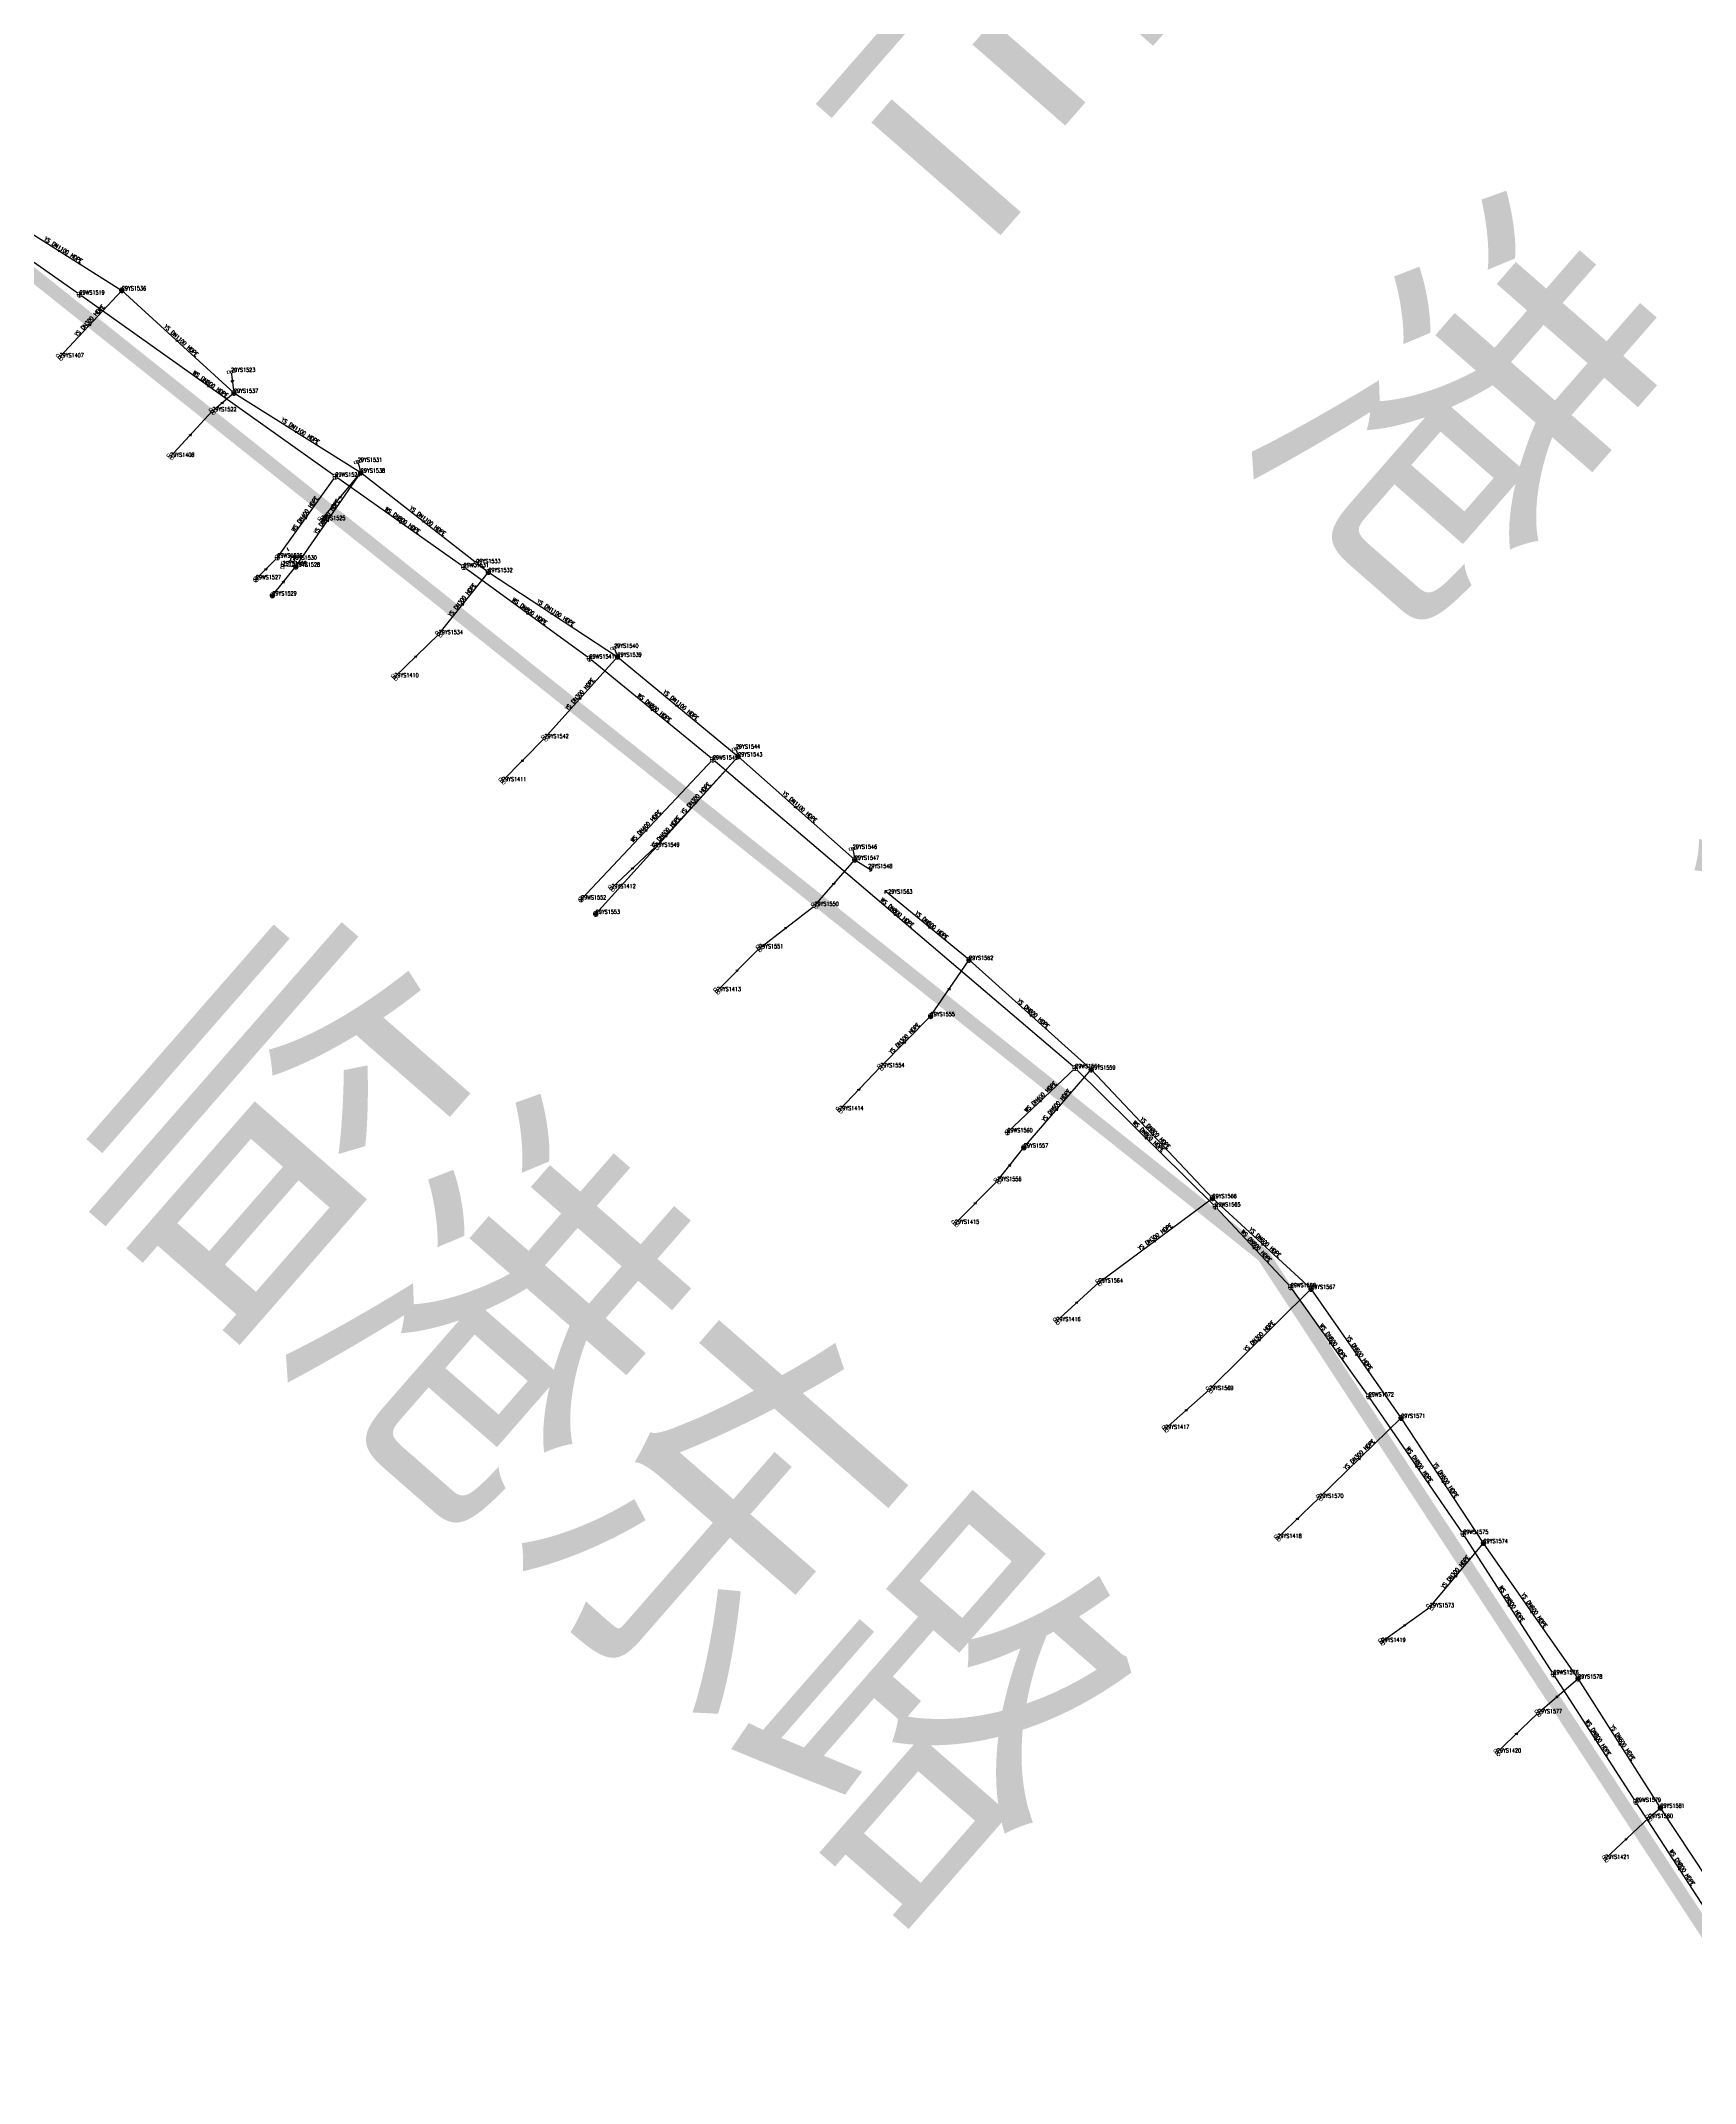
# Model space of a CAD drawing. Extents: x 78813 to 99477, y 2421021 to 2448125.
# Drawn here: x 85392.5 to 85762.3, y 2430223.7 to 2430680.2 of the extents above; entities that cross this region are included whole.
import ezdxf
from ezdxf.enums import TextEntityAlignment as Align

# ---------------------------------------------------------------- set-up
doc = ezdxf.new("R2010")
doc.units = 0
doc.set_wipeout_variables(frame=1)
doc.layers.get('0').update_dxf_attribs({"linetype": 'CONTINUOUS'})
for name, color, linetype in [('DX_WS', 16, 'CONTINUOUS'), ('DX_YS', 42, 'CONTINUOUS'), ('道路', 5, 'CONTINUOUS')]:
    doc.layers.add(name, color=color, linetype=linetype)
for name, color, linetype, true_color in [('WSLINE', 7, 'CONTINUOUS', 0x7f0000), ('YSANNEXE', 7, 'CONTINUOUS', 0xcc9900), ('YSLINE', 7, 'CONTINUOUS', 0xcc9900)]:
    doc.layers.add(name, color=color, linetype=linetype, true_color=true_color)
doc.layers.add('道路名称', color=7, linetype='CONTINUOUS', lineweight=0)
doc.styles.add('CcNameZT', font='txt.SHX', dxfattribs={"width": 0.8, "bigfont": 'HZTXT.SHX'})
doc.styles.get("Standard").update_dxf_attribs({"font": 'txt.shx', "bigfont": 'hztxt.shx'})
doc.styles.add('宋体0.7', font='', dxfattribs={"width": 0.7})
doc.styles.get('宋体0.7').set_extended_font_data('SimSun')

# ---------------------------------------------------------------- blocks, each defined once
blk = doc.blocks.new('PS污水井')
blk.add_lwpolyline([(1, 0), (1, 0.07), (0.99, 0.14), (0.98, 0.21), (0.96, 0.28), (0.94, 0.34), (0.91, 0.41), (0.88, 0.47), (0.85, 0.53), (0.81, 0.59), (0.77, 0.64), (0.72, 0.69), (0.67, 0.74), (0.62, 0.79), (0.56, 0.83), (0.5, 0.87), (0.44, 0.9), (0.37, 0.93), (0.31, 0.95), (0.24, 0.97), (0.17, 0.98), (0.1, 0.99), (0.03, 1), (-0.03, 1), (-0.1, 0.99), (-0.17, 0.98), (-0.24, 0.97), (-0.31, 0.95), (-0.37, 0.93), (-0.44, 0.9), (-0.5, 0.87), (-0.56, 0.83), (-0.62, 0.79), (-0.67, 0.74), (-0.72, 0.69), (-0.77, 0.64), (-0.81, 0.59), (-0.85, 0.53), (-0.88, 0.47), (-0.91, 0.41), (-0.94, 0.34), (-0.96, 0.28), (-0.98, 0.21), (-0.99, 0.14), (-1, 0.07), (-1, 0), (-1, -0.07), (-0.99, -0.14), (-0.98, -0.21), (-0.96, -0.28), (-0.94, -0.34), (-0.91, -0.41), (-0.88, -0.47), (-0.85, -0.53), (-0.81, -0.59), (-0.77, -0.64), (-0.72, -0.69), (-0.67, -0.74), (-0.62, -0.79), (-0.56, -0.83), (-0.5, -0.87), (-0.44, -0.9), (-0.37, -0.93), (-0.31, -0.95), (-0.24, -0.97), (-0.17, -0.98), (-0.1, -0.99), (-0.03, -1), (0.03, -1), (0.1, -0.99), (0.17, -0.98), (0.24, -0.97), (0.31, -0.95), (0.37, -0.93), (0.44, -0.9), (0.5, -0.87), (0.56, -0.83), (0.62, -0.79), (0.67, -0.74), (0.72, -0.69), (0.77, -0.64), (0.81, -0.59), (0.85, -0.53), (0.88, -0.47), (0.91, -0.41), (0.94, -0.34), (0.96, -0.28), (0.98, -0.21), (0.99, -0.14), (1, 0)], close=True)
blk.add_wipeout([(1, 0), (1, 0.07), (0.99, 0.14), (0.98, 0.21), (0.96, 0.28), (0.94, 0.34), (0.91, 0.41), (0.88, 0.47), (0.85, 0.53), (0.81, 0.59), (0.77, 0.64), (0.72, 0.69), (0.67, 0.74), (0.62, 0.79), (0.56, 0.83), (0.5, 0.87), (0.44, 0.9), (0.37, 0.93), (0.31, 0.95), (0.24, 0.97), (0.17, 0.98), (0.1, 0.99), (0.03, 1), (-0.03, 1), (-0.1, 0.99), (-0.17, 0.98), (-0.24, 0.97), (-0.31, 0.95), (-0.37, 0.93), (-0.44, 0.9), (-0.5, 0.87), (-0.56, 0.83), (-0.62, 0.79), (-0.67, 0.74), (-0.72, 0.69), (-0.77, 0.64), (-0.81, 0.59), (-0.85, 0.53), (-0.88, 0.47), (-0.91, 0.41), (-0.94, 0.34), (-0.96, 0.28), (-0.98, 0.21), (-0.99, 0.14), (-1, 0.07), (-1, 0), (-1, -0.07), (-0.99, -0.14), (-0.98, -0.21), (-0.96, -0.28), (-0.94, -0.34), (-0.91, -0.41), (-0.88, -0.47), (-0.85, -0.53), (-0.81, -0.59), (-0.77, -0.64), (-0.72, -0.69), (-0.67, -0.74), (-0.62, -0.79), (-0.56, -0.83), (-0.5, -0.87), (-0.44, -0.9), (-0.37, -0.93), (-0.31, -0.95), (-0.24, -0.97), (-0.17, -0.98), (-0.1, -0.99), (-0.03, -1), (0.03, -1), (0.1, -0.99), (0.17, -0.98), (0.24, -0.97), (0.31, -0.95), (0.37, -0.93), (0.44, -0.9), (0.5, -0.87), (0.56, -0.83), (0.62, -0.79), (0.67, -0.74), (0.72, -0.69), (0.77, -0.64), (0.81, -0.59), (0.85, -0.53), (0.88, -0.47), (0.91, -0.41), (0.94, -0.34), (0.96, -0.28), (0.98, -0.21), (0.99, -0.14)])
for p, q in [((-1, 0), (0, 0)), ((0, 1), (0, 0)), ((0, 0), (0, -1)), ((0, 0), (1, 0))]:
    blk.add_line(p, q)
blk = doc.blocks.new('LX')
for p, q in [((-0.866, 0.5), (0, 0)), ((0, 0), (-0.866, -0.5))]:
    blk.add_line(p, q)
blk = doc.blocks.new('PS出水口')
for points in [[(0, 0), (1.97, 0)], [(1.15, -0.88), (1.97, 0), (1.11, 0.93)]]:
    blk.add_lwpolyline(points)
blk = doc.blocks.new('PS雨水井')
blk.add_lwpolyline([(1, 0), (1, 0.07), (0.99, 0.14), (0.98, 0.21), (0.96, 0.28), (0.94, 0.34), (0.91, 0.41), (0.88, 0.47), (0.85, 0.53), (0.81, 0.59), (0.77, 0.64), (0.72, 0.69), (0.67, 0.74), (0.62, 0.79), (0.56, 0.83), (0.5, 0.87), (0.44, 0.9), (0.37, 0.93), (0.31, 0.95), (0.24, 0.97), (0.17, 0.98), (0.1, 0.99), (0.03, 1), (-0.03, 1), (-0.1, 0.99), (-0.17, 0.98), (-0.24, 0.97), (-0.31, 0.95), (-0.37, 0.93), (-0.44, 0.9), (-0.5, 0.87), (-0.56, 0.83), (-0.62, 0.79), (-0.67, 0.74), (-0.72, 0.69), (-0.77, 0.64), (-0.81, 0.59), (-0.85, 0.53), (-0.88, 0.47), (-0.91, 0.41), (-0.94, 0.34), (-0.96, 0.28), (-0.98, 0.21), (-0.99, 0.14), (-1, 0.07), (-1, 0), (-1, -0.07), (-0.99, -0.14), (-0.98, -0.21), (-0.96, -0.28), (-0.94, -0.34), (-0.91, -0.41), (-0.88, -0.47), (-0.85, -0.53), (-0.81, -0.59), (-0.77, -0.64), (-0.72, -0.69), (-0.67, -0.74), (-0.62, -0.79), (-0.56, -0.83), (-0.5, -0.87), (-0.44, -0.9), (-0.37, -0.93), (-0.31, -0.95), (-0.24, -0.97), (-0.17, -0.98), (-0.1, -0.99), (-0.03, -1), (0.03, -1), (0.1, -0.99), (0.17, -0.98), (0.24, -0.97), (0.31, -0.95), (0.37, -0.93), (0.44, -0.9), (0.5, -0.87), (0.56, -0.83), (0.62, -0.79), (0.67, -0.74), (0.72, -0.69), (0.77, -0.64), (0.81, -0.59), (0.85, -0.53), (0.88, -0.47), (0.91, -0.41), (0.94, -0.34), (0.96, -0.28), (0.98, -0.21), (0.99, -0.14), (1, 0)], close=True)
blk.add_wipeout([(1, 0), (1, 0.07), (0.99, 0.14), (0.98, 0.21), (0.96, 0.28), (0.94, 0.34), (0.91, 0.41), (0.88, 0.47), (0.85, 0.53), (0.81, 0.59), (0.77, 0.64), (0.72, 0.69), (0.67, 0.74), (0.62, 0.79), (0.56, 0.83), (0.5, 0.87), (0.44, 0.9), (0.37, 0.93), (0.31, 0.95), (0.24, 0.97), (0.17, 0.98), (0.1, 0.99), (0.03, 1), (-0.03, 1), (-0.1, 0.99), (-0.17, 0.98), (-0.24, 0.97), (-0.31, 0.95), (-0.37, 0.93), (-0.44, 0.9), (-0.5, 0.87), (-0.56, 0.83), (-0.62, 0.79), (-0.67, 0.74), (-0.72, 0.69), (-0.77, 0.64), (-0.81, 0.59), (-0.85, 0.53), (-0.88, 0.47), (-0.91, 0.41), (-0.94, 0.34), (-0.96, 0.28), (-0.98, 0.21), (-0.99, 0.14), (-1, 0.07), (-1, 0), (-1, -0.07), (-0.99, -0.14), (-0.98, -0.21), (-0.96, -0.28), (-0.94, -0.34), (-0.91, -0.41), (-0.88, -0.47), (-0.85, -0.53), (-0.81, -0.59), (-0.77, -0.64), (-0.72, -0.69), (-0.67, -0.74), (-0.62, -0.79), (-0.56, -0.83), (-0.5, -0.87), (-0.44, -0.9), (-0.37, -0.93), (-0.31, -0.95), (-0.24, -0.97), (-0.17, -0.98), (-0.1, -0.99), (-0.03, -1), (0.03, -1), (0.1, -0.99), (0.17, -0.98), (0.24, -0.97), (0.31, -0.95), (0.37, -0.93), (0.44, -0.9), (0.5, -0.87), (0.56, -0.83), (0.62, -0.79), (0.67, -0.74), (0.72, -0.69), (0.77, -0.64), (0.81, -0.59), (0.85, -0.53), (0.88, -0.47), (0.91, -0.41), (0.94, -0.34), (0.96, -0.28), (0.98, -0.21), (0.99, -0.14)])
for p, q in [((-1, 0), (0, 0)), ((-0.88, 0.48), (0, 0.47)), ((0, 1), (0, 0)), ((0, 0.47), (0.88, 0.47)), ((0, 0), (0, -1)), ((0, 0), (1, 0)), ((-0.88, -0.48), (0, -0.48)), ((0, -0.48), (0.88, -0.48))]:
    blk.add_line(p, q)
blk = doc.blocks.new('PS雨篦')
blk.add_lwpolyline([(-1.5, 0.5), (0, 0.5), (1.5, 0.5), (1.5, -0.5), (0, -0.5), (-1.5, -0.5)], close=True)
blk.add_wipeout([(-1.5, 0.5), (0, 0.5), (1.5, 0.5), (1.5, -0.5), (0, -0.5), (-1.5, -0.5)])
for p, q in [((-0.51, -0.5), (-0.51, 0.5)), ((0.49, -0.5), (0.49, 0.5))]:
    blk.add_line(p, q)
blk = doc.blocks.new('PS预留口')
blk.add_lwpolyline([(4.2, 0), (5.8, 0)])
blk.add_wipeout([(1, 0), (1, 0.07), (0.99, 0.14), (0.98, 0.21), (0.96, 0.28), (0.94, 0.34), (0.91, 0.41), (0.88, 0.47), (0.85, 0.53), (0.81, 0.59), (0.77, 0.64), (0.72, 0.69), (0.67, 0.74), (0.62, 0.79), (0.56, 0.83), (0.5, 0.87), (0.44, 0.9), (0.37, 0.93), (0.31, 0.95), (0.24, 0.97), (0.17, 0.98), (0.1, 0.99), (0.03, 1), (-0.03, 1), (-0.1, 0.99), (-0.17, 0.98), (-0.24, 0.97), (-0.31, 0.95), (-0.37, 0.93), (-0.44, 0.9), (-0.5, 0.87), (-0.56, 0.83), (-0.62, 0.79), (-0.67, 0.74), (-0.72, 0.69), (-0.77, 0.64), (-0.81, 0.59), (-0.85, 0.53), (-0.88, 0.47), (-0.91, 0.41), (-0.94, 0.34), (-0.96, 0.28), (-0.98, 0.21), (-0.99, 0.14), (-1, 0.07), (-1, 0), (-1, -0.07), (-0.99, -0.14), (-0.98, -0.21), (-0.96, -0.28), (-0.94, -0.34), (-0.91, -0.41), (-0.88, -0.47), (-0.85, -0.53), (-0.81, -0.59), (-0.77, -0.64), (-0.72, -0.69), (-0.67, -0.74), (-0.62, -0.79), (-0.56, -0.83), (-0.5, -0.87), (-0.44, -0.9), (-0.37, -0.93), (-0.31, -0.95), (-0.24, -0.97), (-0.17, -0.98), (-0.1, -0.99), (-0.03, -1), (0.03, -1), (0.1, -0.99), (0.17, -0.98), (0.24, -0.97), (0.31, -0.95), (0.37, -0.93), (0.44, -0.9), (0.5, -0.87), (0.56, -0.83), (0.62, -0.79), (0.67, -0.74), (0.72, -0.69), (0.77, -0.64), (0.81, -0.59), (0.85, -0.53), (0.88, -0.47), (0.91, -0.41), (0.94, -0.34), (0.96, -0.28), (0.98, -0.21), (0.99, -0.14)])
blk.add_line((1, 0), (2.6, 0))
blk.add_lwpolyline([(1, 0), (1, 0.07), (0.99, 0.14), (0.98, 0.21), (0.96, 0.28), (0.94, 0.34), (0.91, 0.41), (0.88, 0.47), (0.85, 0.53), (0.81, 0.59), (0.77, 0.64), (0.72, 0.69), (0.67, 0.74), (0.62, 0.79), (0.56, 0.83), (0.5, 0.87), (0.44, 0.9), (0.37, 0.93), (0.31, 0.95), (0.24, 0.97), (0.17, 0.98), (0.1, 0.99), (0.03, 1), (-0.03, 1), (-0.1, 0.99), (-0.17, 0.98), (-0.24, 0.97), (-0.31, 0.95), (-0.37, 0.93), (-0.44, 0.9), (-0.5, 0.87), (-0.56, 0.83), (-0.62, 0.79), (-0.67, 0.74), (-0.72, 0.69), (-0.77, 0.64), (-0.81, 0.59), (-0.85, 0.53), (-0.88, 0.47), (-0.91, 0.41), (-0.94, 0.34), (-0.96, 0.28), (-0.98, 0.21), (-0.99, 0.14), (-1, 0.07), (-1, 0), (-1, -0.07), (-0.99, -0.14), (-0.98, -0.21), (-0.96, -0.28), (-0.94, -0.34), (-0.91, -0.41), (-0.88, -0.47), (-0.85, -0.53), (-0.81, -0.59), (-0.77, -0.64), (-0.72, -0.69), (-0.67, -0.74), (-0.62, -0.79), (-0.56, -0.83), (-0.5, -0.87), (-0.44, -0.9), (-0.37, -0.93), (-0.31, -0.95), (-0.24, -0.97), (-0.17, -0.98), (-0.1, -0.99), (-0.03, -1), (0.03, -1), (0.1, -0.99), (0.17, -0.98), (0.24, -0.97), (0.31, -0.95), (0.37, -0.93), (0.44, -0.9), (0.5, -0.87), (0.56, -0.83), (0.62, -0.79), (0.67, -0.74), (0.72, -0.69), (0.77, -0.64), (0.81, -0.59), (0.85, -0.53), (0.88, -0.47), (0.91, -0.41), (0.94, -0.34), (0.96, -0.28), (0.98, -0.21), (0.99, -0.14), (1, 0)], close=True)
for points in [[(0, 1), (0, 2)], [(0, -2), (0, -1)]]:
    blk.add_lwpolyline(points)

msp = doc.modelspace()

# ---------------------------------------------------------------- linework, layer by layer
at = {"layer": 'WSLINE'}
for p, q in [((85401.14, 2430623.52), (85372.67, 2430643.48)), ((85458.32, 2430582.83), (85401.14, 2430623.52)), ((85445.38, 2430564.77), (85458.32, 2430582.83)), ((85487.01, 2430562.62), (85458.32, 2430582.83)), ((85440.56, 2430559.89), (85445.38, 2430564.77)), ((85515.13, 2430542.17), (85487.01, 2430562.62)), ((85542.71, 2430519.59), (85515.13, 2430542.17)), ((85513.24, 2430488.33), (85542.71, 2430519.59)), ((85623.69, 2430450.62), (85542.71, 2430519.59)), ((85608.56, 2430436.27), (85623.69, 2430450.62)), ((85655.02, 2430419.68), (85623.69, 2430450.62)), ((85671.88, 2430401.65), (85655.02, 2430419.68)), ((85689.32, 2430377.23), (85671.88, 2430401.65)), ((85710.43, 2430346.5), (85689.32, 2430377.23)), ((85730.61, 2430315.12), (85710.43, 2430346.5)), ((85749.03, 2430286.62), (85730.61, 2430315.12)), ((85768.15, 2430257.11), (85749.03, 2430286.62))]:
    msp.add_line(p, q, dxfattribs=at)
at = {"layer": 'YSLINE'}
for p, q in [((85410.6, 2430624.47), (85435.66, 2430601.56)), ((85435.01, 2430606.25), (85435.66, 2430601.56)), ((85430.81, 2430597.43), (85435.66, 2430601.56)), ((85421.41, 2430587.26), (85430.81, 2430597.43)), ((85463.36, 2430586.16), (85464.02, 2430583.73)), ((85448.78, 2430564.27), (85449.49, 2430562.72)), ((85489.84, 2430563.51), (85492.53, 2430561.49)), ((85471.52, 2430537.97), (85481.43, 2430547.6)), ((85520.66, 2430544.58), (85521.39, 2430542.58)), ((85495.58, 2430514.76), (85505.07, 2430524.36)), ((85547.86, 2430522.04), (85548.35, 2430520.3)), ((85548.35, 2430520.3), (85574.45, 2430497.19)), ((85520.04, 2430490.82), (85529.85, 2430500.11)), ((85565.42, 2430486.88), (85574.45, 2430497.19)), ((85574, 2430499.65), (85574.45, 2430497.19)), ((85574.45, 2430497.19), (85577.43, 2430495.34)), ((85599.97, 2430474.81), (85581.89, 2430489.62)), ((85553.02, 2430477.39), (85565.42, 2430486.88)), ((85543.57, 2430467.84), (85553.02, 2430477.39)), ((85591.39, 2430462.23), (85599.97, 2430474.81)), ((85580.13, 2430450.8), (85591.39, 2430462.23)), ((85570.96, 2430441.21), (85580.13, 2430450.8)), ((85606.28, 2430425.38), (85612.23, 2430432.88)), ((85596.81, 2430415.83), (85606.28, 2430425.38)), ((85619.49, 2430394.05), (85628.96, 2430402.71)), ((85643.79, 2430369.97), (85653.65, 2430378.67)), ((85678.26, 2430354.57), (85696.54, 2430372.42)), ((85668.9, 2430345.59), (85678.26, 2430354.57)), ((85692.16, 2430322.35), (85702.97, 2430330.1)), ((85717.95, 2430297.64), (85727.12, 2430306.41)), ((85742.16, 2430273.88), (85751.9, 2430283)), ((85751.9, 2430283), (85754.52, 2430285.3)), ((85774.05, 2430255.73), (85754.52, 2430285.3))]:
    msp.add_line(p, q, dxfattribs=at)

# ---------------------------------------------------------------- block references
at = {"layer": 'DX_WS', "yscale": 0.5, "zscale": 0.5}
for p, xscale, rotation in [((85429.73, 2430603.18), 0.5000000000509134, 144.3853643634343), ((85451.85, 2430573.8), 0.5000000000818291, 54.43099054427516), ((85472.66, 2430572.73), 0.500000000036297, 144.9583221621669), ((85501.07, 2430552.39), 0.5000000000068299, 143.8124065758722), ((85528.92, 2430530.88), 0.5000000000554489, 140.9476175954953), ((85527.97, 2430503.96), 0.5000000000947901, 46.40958141678438), ((85583.2, 2430485.1), 0.4999999998854767, 139.8017020277267), ((85616.12, 2430443.45), 0.4999999999814238, 43.54479242712766), ((85639.36, 2430435.15), 0.4999999998398526, 135.2180396689959), ((85663.45, 2430410.66), 0.4999999998945014, 132.9262084811088), ((85680.6, 2430389.44), 0.4999999999255409, 125.4777571392447), ((85699.87, 2430361.87), 0.5000000001079159, 124.3318415358589), ((85720.52, 2430330.81), 0.499999999971623, 122.6129681604622), ((85739.82, 2430300.87), 0.499999999971623, 122.6129681604622), ((85758.59, 2430271.87), 0.4999999999502592, 123.1859259576093)]:
    msp.add_blockref('LX', p, dxfattribs=dict(at, xscale=xscale, rotation=rotation))
at = {"layer": 'DX_YS', "yscale": 0.5, "zscale": 0.5}
for p, xscale, rotation in [((85577.43, 2430495.34, 2.3), 0.5000000001104102, 328.1018214467119), ((85581.89, 2430489.62, 2.17), 0.4999999998972161, 140.6652316098309)]:
    msp.add_blockref('PS出水口', p, dxfattribs=dict(at, xscale=xscale, rotation=rotation))
at = {"layer": 'YSANNEXE'}
for p, xscale, yscale, zscale, rotation in [((85396.87, 2430633.1), 0.5000000001151351, 0.5, 0.5, 327.7318587926563), ((85403.64, 2430616.98), 0.5000000000658894, 0.5, 0.5, 46.98253920664027), ((85423.13, 2430613.01), 0.4999999999256761, 0.5, 0.5, 317.4186185119841), ((85426.11, 2430592.34), 0.5000000000658894, 0.5, 0.5, 46.98253920664027), ((85449.84, 2430592.64), 0.5000000001151351, 0.5, 0.5, 327.7318587926563), ((85459.59, 2430578.43), 0.5000000000087907, 0.5, 0.5, 49.84732817702908), ((85478.28, 2430572.61), 0.4999999999654123, 0.5, 0.5, 322.0022808685885), ((85486.98, 2430554.55), 0.5000000001003929, 0.5, 0.5, 51.56620157030893), ((85506.96, 2430552.04), 0.5000000000044065, 0.5, 0.5, 326.5859432222952), ((85476.48, 2430542.79), 0.5000000000362423, 0.5, 0.5, 44.11775023038089), ((85513.23, 2430533.47), 0.5000000000436156, 0.5, 0.5, 48.12845479608112), ((85534.87, 2430531.44), 0.5000000000007491, 0.5000000000007491, 0.5000000000007491, 320.2834074789125), ((85500.33, 2430519.56), 0.499999999860744, 0.5, 0.5, 45.26366580035281), ((85539.1, 2430510.21), 0.4999999998621667, 0.5, 0.5, 47.55549698130921), ((85561.4, 2430508.75), 0.4999999998866608, 0.5, 0.5, 318.5645341074481), ((85524.95, 2430495.46), 0.4999999999814238, 0.5, 0.5, 43.54479242712766), ((85569.94, 2430492.04), 0.500000000158134, 0.5, 0.5, 48.70141260181136), ((85559.22, 2430482.14), 0.4999999999545856, 0.5, 0.5, 37.24225667706888), ((85590.93, 2430482.21), 0.5000000000554489, 0.5, 0.5, 140.9476175954953), ((85548.3, 2430472.62), 0.499999999860744, 0.5, 0.5, 45.26366580035281), ((85595.68, 2430468.52), 0.499999999832394, 0.5, 0.5, 55.57690611497817), ((85613.62, 2430462.55), 0.4999999998782457, 0.5, 0.5, 138.082828643291), ((85585.76, 2430456.51), 0.499999999860744, 0.5, 0.5, 45.26366580035281), ((85575.55, 2430446.01), 0.5000000000947901, 0.5, 0.5, 46.40958141678438), ((85619.75, 2430441.59), 0.5000000000786358, 0.5, 0.5, 49.27437038812209), ((85640.83, 2430435.92), 0.4999999998977985, 0.5, 0.5, 133.4991662763766), ((85609.25, 2430429.13), 0.5000000001003929, 0.5, 0.5, 51.56620157030893), ((85601.54, 2430420.61), 0.499999999860744, 0.5, 0.5, 45.26366580035281), ((85641.67, 2430412.13), 0.4999999998630701, 0.5, 0.5, 36.66929886726163), ((85665.4, 2430411.4), 0.500000000145689, 0.5, 0.5, 137.509870812667), ((85624.22, 2430398.38), 0.4999999999589321, 0.5, 0.5, 42.39887683438521), ((85665.03, 2430389.96), 0.4999999998802595, 0.5, 0.5, 44.69070800721386), ((85686.48, 2430386.84), 0.5000000001583924, 0.5, 0.5, 124.9047993261661), ((85648.72, 2430374.32), 0.4999999998787904, 0.5, 0.5, 41.25296123318996), ((85687.4, 2430363.5), 0.5000000000362423, 0.5, 0.5, 44.11775023038089), ((85705.76, 2430358.44), 0.4999999999502592, 0.5, 0.5, 123.1859259576093), ((85673.58, 2430350.08), 0.4999999999814238, 0.5, 0.5, 43.54479242712766), ((85708.97, 2430337.28), 0.5000000000087907, 0.5, 0.5, 49.84732817702908), ((85725.54, 2430329.31), 0.5000000001583924, 0.5, 0.5, 124.9047993261661), ((85697.57, 2430326.23), 0.4999999999741467, 0.5, 0.5, 35.52338329475418), ((85731.61, 2430310.29), 0.4999999999234024, 0.5, 0.5, 40.68000344484277), ((85722.53, 2430302.02), 0.4999999999814238, 0.5, 0.5, 43.54479242712766), ((85745.32, 2430299.74), 0.499999999971623, 0.5, 0.5, 122.6129681604622), ((85747.03, 2430278.44), 0.4999999998393814, 0.5, 0.5, 42.97183461574548)]:
    msp.add_blockref('LX', p, dxfattribs=dict(at, xscale=xscale, yscale=yscale, zscale=zscale, rotation=rotation))

# ---------------------------------------------------------------- texts
at = {"layer": 'DX_WS', "style": 'CcNameZT', "width": 0.8}
for s, rotation, p in [(' WS DN800 HDPE', 324.5612, (85429.87, 2430603.38, 0.28)), (' WS DN400 HDPE', 54.3922, (85451.64, 2430573.95, 0.84)), (' WS DN800 HDPE', 324.8304, (85472.81, 2430572.93, 0.35)), (' WS DN800 HDPE', 323.9726, (85501.22, 2430552.59, 0.17)), (' WS DN800 HDPE', 320.6996, (85529.08, 2430531.07, 0.08)), (' WS DN400 HDPE', 46.6759, (85527.79, 2430504.13, 1.53)), (' WS DN800 HDPE', 319.578, (85583.36, 2430485.29, 0.06)), (' WS DN400 HDPE', 43.4765, (85615.95, 2430443.63, 1.05)), (' WS DN800 HDPE', 315.369, (85639.53, 2430435.33, -0.23)), (' WS DN800 HDPE', 313.0566, (85663.63, 2430410.83, 0.9)), (' WS DN800 HDPE', 305.5375, (85680.8, 2430389.58, 1.07)), (' WS DN800 HDPE', 304.4913, (85700.08, 2430362.01, 1.01)), (' WS DN800 HDPE', 302.7401, (85720.73, 2430330.94, 1.03)), (' WS DN800 HDPE', 302.8771, (85740.03, 2430301, 1.06)), (' WS DN800 HDPE', 302.9489, (85758.8, 2430272, 1.07))]:
    msp.add_text(s, height=0.9, rotation=rotation, dxfattribs=at).set_placement(p, align=Align.CENTER)
at = {"layer": 'DX_YS', "style": 'CcNameZT', "width": 0.8}
for s, rotation, p in [(' YS DN1100 HDPE', 327.8605, (85397, 2430633.31, 2.24)), (' YS DN1100 HDPE', 317.5668, (85423.3, 2430613.2, 2.53)), (' YS DN1100 HDPE', 327.8535, (85449.98, 2430592.86, 2.05)), (' YS DN1100 HDPE', 322.0376, (85478.43, 2430572.81, 2.09)), (' YS DN300 HDPE', 51.3724, (85486.78, 2430554.7, 4.05)), (' YS DN1100 HDPE', 326.7728, (85507.1, 2430552.25, 2.23)), (' YS DN300 HDPE', 48.1611, (85513.05, 2430533.64, 3.97)), (' YS DN1100 HDPE', 320.4226, (85535.03, 2430531.64, 1.91)), (' YS DN300 HDPE', 47.5173, (85538.92, 2430510.37, 3.87)), (' YS DN1100 HDPE', 318.4803, (85561.57, 2430508.94, 2.06)), (' YS DN800 HDPE', 320.6652, (85591.09, 2430482.41, 2.73)), (' YS DN800 HDPE', 318.0919, (85613.79, 2430462.74, 2.46)), (' YS DN600 HDPE', 49.1735, (85619.56, 2430441.75, 2.87)), (' YS DN800 HDPE', 313.3214, (85641.01, 2430436.09, 2.62)), (' YS DN300 HDPE', 36.5299, (85641.52, 2430412.33, 3.74)), (' YS DN600 HDPE', 317.3528, (85665.57, 2430411.59, 2.49)), (' YS DN300 HDPE', 44.7638, (85664.86, 2430390.14, 4)), (' YS DN600 HDPE', 304.907, (85686.68, 2430386.98, 2.6)), (' YS DN300 HDPE', 44.3276, (85687.23, 2430363.68, 4.01)), (' YS DN600 HDPE', 303.3907, (85705.96, 2430358.58, 2.68)), (' YS DN300 HDPE', 50.0995, (85708.78, 2430337.44, 3.99)), (' YS DN600 HDPE', 304.9113, (85725.75, 2430329.46, 2.7)), (' YS DN600 HDPE', 302.5309, (85745.53, 2430299.87, 2.74))]:
    msp.add_text(s, height=0.9, rotation=rotation, dxfattribs=at).set_placement(p, align=Align.CENTER)
at = {"layer": 'DX_YS', "width": 0.8}
for s, p in [('29YS1548', (85577.43, 2430495.34, 2.3)), ('29YS1563', (85581.89, 2430489.62, 2.17))]:
    msp.add_text(s, height=0.9, dxfattribs=at).set_placement(p)

# ---------------------------------------------------------------- next in the draw order: block references
at = {"layer": 'DX_WS', "xscale": 0.5, "yscale": 0.5, "zscale": 0.5}
for p in [(85401.14, 2430623.52, 0.07), (85458.32, 2430582.83, 0.28), (85445.38, 2430564.77, 0.84), (85440.56, 2430559.89, 1.42), (85487.01, 2430562.62, 0.35), (85515.13, 2430542.17, 0.17), (85542.71, 2430519.59, 0.08), (85513.24, 2430488.33, 1.53), (85623.69, 2430450.62, 0.06), (85608.56, 2430436.27, 1.05), (85655.02, 2430419.68, -0.23), (85671.88, 2430401.65, 0.9), (85689.32, 2430377.23, 1.07), (85710.43, 2430346.5, 1.01), (85730.61, 2430315.12, 1.03), (85749.03, 2430286.62, 1.06)]:
    msp.add_blockref('PS污水井', p, dxfattribs=at)
at = {"layer": 'DX_YS', "yscale": 0.5, "zscale": 0.5}
for p, xscale, rotation in [((85435.01, 2430606.25, 3.58), 0.5000000000221545, 187.937072987205), ((85430.81, 2430597.43, 3.46), 0.4999999999111287, 310.3799485241065), ((85421.41, 2430587.26, 3.67), 0.4999999999474863, 317.2452265217039), ((85471.52, 2430537.97, 4.48), 0.500000000002357, 314.1760579246773), ((85495.58, 2430514.76, 3.93), 0.4999999999477396, 315.3151881536849), ((85565.42, 2430486.88, 3.63), 0.4999999998892434, 318.7940254159816), ((85553.02, 2430477.39, 3.93), 0.5000000000333955, 307.4168486825539), ((85543.57, 2430467.84, 3.97), 0.4999999998863857, 315.3015539624474), ((85580.13, 2430450.8, 4), 0.5000000001646118, 315.4319647390313), ((85570.96, 2430441.21, 3.89), 0.5000000000929337, 316.2890444242231), ((85606.28, 2430425.38, 3.77), 0.500000000042545, 321.5756410024096), ((85596.81, 2430415.83, 3.87), 0.4999999999196825, 315.2229865607453), ((85619.49, 2430394.05, 3.92), 0.4999999998422541, 312.469847010432), ((85643.79, 2430369.97, 4.11), 0.4999999999189365, 311.4330825493484), ((85678.26, 2430354.57, 4.01), 0.4999999998901805, 314.3276047716288), ((85668.9, 2430345.59, 3.99), 0.5000000001286741, 313.819519173979), ((85692.16, 2430322.35, 4.07), 0.500000000173086, 305.6618721896385), ((85717.95, 2430297.64, 4.04), 0.5000000001525754, 313.7062484192825), ((85742.16, 2430273.88, 4.14), 0.5000000000013588, 313.1441651498133)]:
    msp.add_blockref('PS雨篦', p, dxfattribs=dict(at, xscale=xscale, rotation=rotation))
at = {"layer": 'DX_YS', "xscale": 0.5, "yscale": 0.5, "zscale": 0.5}
for p in [(85574.45, 2430497.19, 2.31), (85591.39, 2430462.23, 2.64)]:
    msp.add_blockref('PS雨水井', p, dxfattribs=at)

# ---------------------------------------------------------------- next in the draw order: linework, layer by layer
at = {"layer": 'YSLINE'}
for p, q in [((85383.14, 2430641.72), (85410.6, 2430624.47)), ((85396.68, 2430609.5), (85410.6, 2430624.47)), ((85435.66, 2430601.56), (85464.02, 2430583.73)), ((85449.49, 2430562.72), (85464.02, 2430583.73)), ((85455.16, 2430573.13), (85464.02, 2430583.73)), ((85464.02, 2430583.73), (85492.53, 2430561.49)), ((85444.25, 2430556.28), (85449.49, 2430562.72)), ((85446.55, 2430563), (85449.49, 2430562.72)), ((85481.43, 2430547.6), (85492.53, 2430561.49)), ((85492.53, 2430561.49), (85521.39, 2430542.58)), ((85505.07, 2430524.36), (85521.39, 2430542.58)), ((85521.39, 2430542.58), (85548.35, 2430520.3)), ((85516.53, 2430485.1), (85548.35, 2430520.3)), ((85529.85, 2430500.11), (85548.35, 2430520.3)), ((85627.28, 2430450.3), (85599.97, 2430474.81)), ((85612.23, 2430432.88), (85627.28, 2430450.3)), ((85654.39, 2430421.55), (85627.28, 2430450.3)), ((85628.96, 2430402.71), (85654.39, 2430421.55)), ((85676.42, 2430401.26), (85654.39, 2430421.55)), ((85653.65, 2430378.67), (85676.42, 2430401.26)), ((85696.54, 2430372.42), (85676.42, 2430401.26)), ((85714.97, 2430344.46), (85696.54, 2430372.42)), ((85702.97, 2430330.1), (85714.97, 2430344.46)), ((85736.11, 2430314.17), (85714.97, 2430344.46)), ((85727.12, 2430306.41), (85736.11, 2430314.17)), ((85754.52, 2430285.3), (85736.11, 2430314.17))]:
    msp.add_line(p, q, dxfattribs=at)

# ---------------------------------------------------------------- next in the draw order: block references
at = {"layer": 'DX_WS', "xscale": 0.499999999860744, "yscale": 0.5, "zscale": 0.5, "rotation": 45.26366580035281}
msp.add_blockref('LX', (85442.97, 2430562.33), dxfattribs=at)
at = {"layer": 'DX_YS', "xscale": 0.4999999999878975, "yscale": 0.5, "zscale": 0.5, "rotation": 190.4238236038889}
msp.add_blockref('PS雨篦', (85574, 2430499.65, 3.89), dxfattribs=at)

# ---------------------------------------------------------------- next in the draw order: texts
at = {"layer": 'DX_WS', "style": 'CcNameZT', "width": 0.8}
for s, p in [('29WS1519', (85401.14, 2430623.52, 0.07)), ('29WS1524', (85458.32, 2430582.83, 0.28)), ('29WS1526', (85445.38, 2430564.77, 0.84)), ('29WS1527', (85440.56, 2430559.89, 1.42)), ('29WS1531', (85487.01, 2430562.62, 0.35)), ('29WS1541', (85515.13, 2430542.17, 0.17)), ('29WS1545', (85542.71, 2430519.59, 0.08)), ('29WS1552', (85513.24, 2430488.33, 1.53)), ('29WS1561', (85623.69, 2430450.62, 0.06)), ('29WS1560', (85608.56, 2430436.27, 1.05)), ('29WS1565', (85655.02, 2430419.68, -0.23)), ('29WS1568', (85671.88, 2430401.65, 0.9)), ('29WS1572', (85689.32, 2430377.23, 1.07)), ('29WS1575', (85710.43, 2430346.5, 1.01)), ('29WS1576', (85730.61, 2430315.12, 1.03)), ('29WS1579', (85749.03, 2430286.62, 1.06))]:
    msp.add_text(s, height=0.9, dxfattribs=at).set_placement(p)
at = {"layer": 'DX_YS', "style": 'CcNameZT', "width": 0.8}
for rotation, p in [(47.097, (85403.46, 2430617.15, 3.81)), (45.432, (85585.58, 2430456.69, 4))]:
    msp.add_text(' YS DN300 HDPE', height=0.9, rotation=rotation, dxfattribs=at).set_placement(p, align=Align.CENTER)
at = {"layer": 'DX_YS', "width": 0.8}
for s, p in [('29YS1523', (85435.01, 2430606.25, 3.58)), ('29YS1522', (85430.81, 2430597.43, 3.46)), ('29YS1408', (85421.41, 2430587.26, 3.67)), ('29YS1410', (85471.52, 2430537.97, 4.48)), ('29YS1411', (85495.58, 2430514.76, 3.93)), ('29YS1550', (85565.42, 2430486.88, 3.63)), ('29YS1551', (85553.02, 2430477.39, 3.93)), ('29YS1413', (85543.57, 2430467.84, 3.97)), ('29YS1555', (85591.39, 2430462.23, 2.64)), ('29YS1554', (85580.13, 2430450.8, 4)), ('29YS1414', (85570.96, 2430441.21, 3.89)), ('29YS1556', (85606.28, 2430425.38, 3.77)), ('29YS1415', (85596.81, 2430415.83, 3.87)), ('29YS1416', (85619.49, 2430394.05, 3.92)), ('29YS1417', (85643.79, 2430369.97, 4.11)), ('29YS1570', (85678.26, 2430354.57, 4.01)), ('29YS1418', (85668.9, 2430345.59, 3.99)), ('29YS1419', (85692.16, 2430322.35, 4.07)), ('29YS1420', (85717.95, 2430297.64, 4.04)), ('29YS1421', (85742.16, 2430273.88, 4.14))]:
    msp.add_text(s, height=0.9, dxfattribs=at).set_placement(p)

# ---------------------------------------------------------------- next in the draw order: block references
at = {"layer": 'DX_YS', "xscale": 0.5, "yscale": 0.5, "zscale": 0.5}
for p in [(85410.6, 2430624.47, 2.53), (85435.66, 2430601.56, 2.05), (85464.02, 2430583.73, 2.09), (85492.53, 2430561.49, 2.23), (85444.25, 2430556.28, 2.26), (85521.39, 2430542.58, 1.91), (85548.35, 2430520.3, 2.06), (85516.53, 2430485.1, 2.39), (85599.97, 2430474.81, 2.73), (85627.28, 2430450.3, 2.46), (85612.23, 2430432.88, 2.87), (85654.39, 2430421.55, 2.62), (85676.42, 2430401.26, 2.49), (85696.54, 2430372.42, 2.6), (85714.97, 2430344.46, 2.68), (85736.11, 2430314.17, 2.7)]:
    msp.add_blockref('PS雨水井', p, dxfattribs=at)
at = {"layer": 'DX_YS', "yscale": 0.5, "zscale": 0.5}
for p, xscale, rotation in [((85396.68, 2430609.5, 3.81), 0.499999999965791, 317.0970396801204), ((85455.16, 2430573.13, 3.53), 0.5000000001326123, 320.1153094597101), ((85446.55, 2430563, 3.82), 0.5000000000451578, 264.5651804516247), ((85481.43, 2430547.6, 4.05), 0.5000000000522765, 321.3723987517818), ((85505.07, 2430524.36, 3.97), 0.5000000000773582, 318.1610919512617), ((85529.85, 2430500.11, 3.87), 0.5000000000916957, 317.5173141724849), ((85520.04, 2430490.82, 3.9), 0.5000000000904598, 313.4074441752164), ((85628.96, 2430402.71, 3.74), 0.4999999999927642, 306.5299328715102), ((85653.65, 2430378.67, 4), 0.4999999999225002, 314.7637795783052), ((85702.97, 2430330.1, 3.99), 0.4999999999081414, 320.0995463743835), ((85727.12, 2430306.41, 3.93), 0.5000000001635778, 310.8152497709564), ((85751.9, 2430283, 3.98), 0.4999999999560792, 311.1920986217448)]:
    msp.add_blockref('PS雨篦', p, dxfattribs=dict(at, xscale=xscale, rotation=rotation))

# ---------------------------------------------------------------- next in the draw order: texts
at = {"layer": 'DX_YS', "width": 0.8}
for s, p in [('29YS1546', (85574, 2430499.65, 3.89)), ('29YS1547', (85574.45, 2430497.19, 2.31))]:
    msp.add_text(s, height=0.9, dxfattribs=at).set_placement(p)

# ---------------------------------------------------------------- next in the draw order: block references
at = {"layer": 'DX_YS', "yscale": 0.5, "zscale": 0.5}
for p, xscale, rotation in [((85463.36, 2430586.16, 3.73), 0.5000000000176299, 195.3031285709649), ((85489.84, 2430563.51, 3.66), 0.499999999884788, 233.0925917249444), ((85520.66, 2430544.58, 3.62), 0.5000000000462188, 200.1100865405624), ((85547.86, 2430522.04, 3.47), 0.5000000000546073, 195.687584133475)]:
    msp.add_blockref('PS雨篦', p, dxfattribs=dict(at, xscale=xscale, rotation=rotation))
at = {"layer": 'DX_YS', "xscale": 0.5, "yscale": 0.5, "zscale": 0.5}
for p in [(85449.49, 2430562.72, 2.19), (85754.52, 2430285.3, 2.74)]:
    msp.add_blockref('PS雨水井', p, dxfattribs=at)
at = {"layer": 'YSANNEXE', "yscale": 0.5, "zscale": 0.5}
for p, xscale, rotation in [((85435.34, 2430603.9), 0.4999999998684507, 277.8845306407641), ((85433.24, 2430599.49), 0.500000000136766, 40.10704567751556), ((85456.76, 2430573.23), 0.499999999832394, 55.57690611497817), ((85446.87, 2430559.5), 0.5000000001585412, 50.99324378081111), ((85532.44, 2430502.7), 0.5000000000436156, 48.12845479608112)]:
    msp.add_blockref('LX', p, dxfattribs=dict(at, xscale=xscale, rotation=rotation))

# ---------------------------------------------------------------- next in the draw order: texts
at = {"layer": 'DX_YS', "width": 0.8}
for s, p in [('29YS1536', (85410.6, 2430624.47, 2.53)), ('29YS1407', (85396.68, 2430609.5, 3.81)), ('29YS1537', (85435.66, 2430601.56, 2.05)), ('29YS1525', (85455.16, 2430573.13, 3.53)), ('29YS1529', (85444.25, 2430556.28, 2.26)), ('29YS1534', (85481.43, 2430547.6, 4.05)), ('29YS1542', (85505.07, 2430524.36, 3.97)), ('29YS1549', (85529.85, 2430500.11, 3.87)), ('29YS1412', (85520.04, 2430490.82, 3.9)), ('29YS1553', (85516.53, 2430485.1, 2.39)), ('29YS1562', (85599.97, 2430474.81, 2.73)), ('29YS1559', (85627.28, 2430450.3, 2.46)), ('29YS1557', (85612.23, 2430432.88, 2.87)), ('29YS1566', (85654.39, 2430421.55, 2.62)), ('29YS1564', (85628.96, 2430402.71, 3.74)), ('29YS1567', (85676.42, 2430401.26, 2.49)), ('29YS1569', (85653.65, 2430378.67, 4)), ('29YS1571', (85696.54, 2430372.42, 2.6)), ('29YS1574', (85714.97, 2430344.46, 2.68)), ('29YS1573', (85702.97, 2430330.1, 3.99)), ('29YS1578', (85736.11, 2430314.17, 2.7)), ('29YS1577', (85727.12, 2430306.41, 3.93))]:
    msp.add_text(s, height=0.9, dxfattribs=at).set_placement(p)
at = {"layer": 'DX_YS', "style": 'CcNameZT', "width": 0.8}
for rotation, p in [(55.3341, (85456.55, 2430573.37, 2.19)), (47.8837, (85532.25, 2430502.87, 2.39))]:
    msp.add_text(' YS DN600 HDPE', height=0.9, rotation=rotation, dxfattribs=at).set_placement(p, align=Align.CENTER)
at = {"layer": '道路名称', "linetype": 'Continuous', "style": '宋体0.7', "width": 0.7}
msp.add_text('临港东路', height=70, rotation=318.8845, dxfattribs=at).set_placement((85519.9, 2430374.41), align=Align.MIDDLE)

# ---------------------------------------------------------------- next in the draw order: block references
at = {"layer": 'DX_YS', "xscale": 0.4999999999599917, "yscale": 0.5, "zscale": 0.5, "rotation": 114.5244614205048}
msp.add_blockref('PS预留口', (85448.78, 2430564.27, 3.58), dxfattribs=at)

# ---------------------------------------------------------------- next in the draw order: texts
at = {"layer": 'DX_YS', "width": 0.8}
for s, p in [('29YS1531', (85463.36, 2430586.16, 3.73)), ('29YS1538', (85464.02, 2430583.73, 2.09)), ('29YS1533', (85489.84, 2430563.51, 3.66)), ('29YS1532', (85492.53, 2430561.49, 2.23)), ('29YS1540', (85520.66, 2430544.58, 3.62)), ('29YS1539', (85521.39, 2430542.58, 1.91)), ('29YS1544', (85547.86, 2430522.04, 3.47)), ('29YS1543', (85548.35, 2430520.3, 2.06)), ('29YS1580', (85751.9, 2430283, 3.98)), ('29YS1581', (85754.52, 2430285.3, 2.74))]:
    msp.add_text(s, height=0.9, dxfattribs=at).set_placement(p)
at = {"layer": '道路名称', "linetype": 'Continuous', "style": '宋体0.7', "width": 0.7}
msp.add_text('高  栏  港  大  道', height=70, rotation=318.8845, dxfattribs=at).set_placement((85710.57, 2430598.17), align=Align.MIDDLE)

# ---------------------------------------------------------------- next in the draw order: linework, layer by layer
at = {"layer": '道路', "const_width": 3, "flags": 128}
msp.add_lwpolyline([(84873.79, 2430673.09), (85087.67, 2430494.29), (85128.28, 2430481.95), (85181.38, 2430514.2), (85300.08, 2430646.31), (85330.28, 2430646.31), (85388.59, 2430629.67), (85665.76, 2430408.7), (85782.57, 2430230.3), (85947.08, 2430083.62), (85965.82, 2429934.86), (85833.45, 2429909.59), (85679.35, 2429834.69), (85483.6, 2429719.22)], dxfattribs=at)

# ---------------------------------------------------------------- next in the draw order: texts
at = {"layer": 'DX_YS', "width": 0.8}
for s, p in [('29YS1530', (85448.78, 2430564.27, 3.58)), ('29YS1409', (85446.55, 2430563, 3.82)), ('29YS1528', (85449.49, 2430562.72, 2.19))]:
    msp.add_text(s, height=0.9, dxfattribs=at).set_placement(p)

doc.saveas('drawing.dxf')
